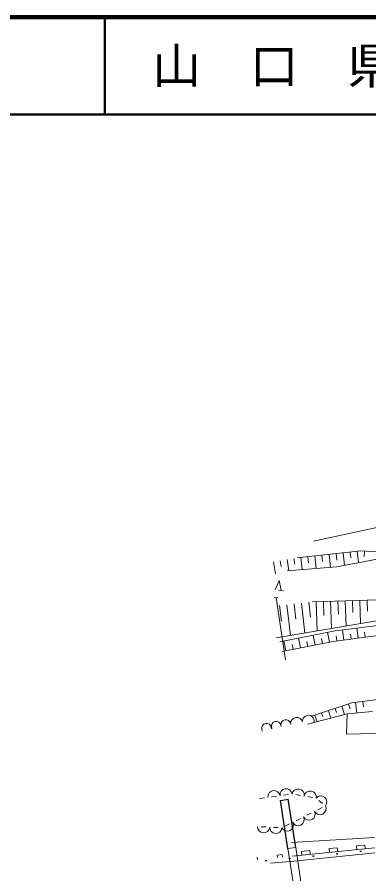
# Model space of a CAD drawing. Units: millimetres, scale not verified. Extents: x 40000 to 680000, y 20000 to 380000.
# Drawn here: x 324012 to 360096, y 292004 to 380000 of the extents above; entities that cross this region are included whole.
import ezdxf
from ezdxf.enums import TextEntityAlignment as Align

# ---------------------------------------------------------------- set-up
doc = ezdxf.new("R2010")
doc.units = ezdxf.units.MM
doc.header["$LTSCALE"] = 1000
for name, color, linetype, lineweight in [('M-BGD', 7, 'Continuous', 13), ('M-TTL', 2, 'Continuous', 140), ('M-TTL-LINE', 7, 'Continuous', 50)]:
    doc.layers.add(name, color=color, linetype=linetype, lineweight=lineweight)
doc.layers.add('M-TTL-TXT', color=7, linetype='Continuous')
doc.styles.add('ＭＳ ゴシック', font='')
doc.styles.get('ＭＳ ゴシック').set_extended_font_data('MS Gothic')

msp = doc.modelspace()

# ---------------------------------------------------------------- linework, layer by layer
at = {"layer": 'M-BGD'}
for p, q in [((361390, 327668), (354401, 326189)), ((352741, 324450), (359277, 325185)), ((355283, 324736), (355356, 324083)), ((356009, 324817), (356159, 323487)), ((356735, 324899), (356811, 324227)), ((357462, 324981), (357606, 323693)), ((358188, 325062), (358257, 324447)), ((358914, 325144), (359046, 323970)), ((359277, 325185), (361449, 325037)), ((364713, 325100), (359537, 324065)), ((359639, 325160), (359602, 324615)), ((350312, 324045), (350513, 322834)), ((351006, 324161), (351101, 323587)), ((351700, 324276), (351886, 323159)), ((352394, 324392), (352492, 323802)), ((353104, 324491), (353242, 323263)), ((353831, 324572), (353901, 323946)), ((354557, 324654), (354701, 323375)), ((359537, 324065), (356784, 323535)), ((356784, 323535), (351699, 323144)), ((350494, 321162), (350882, 322131)), ((350882, 322131), (351091, 321109)), ((350391, 320342), (350749, 320396)), ((351547, 313993), (350575, 320370)), ((350832, 321132), (351350, 321086)), ((350937, 319559), (351117, 317958)), ((351687, 319643), (352042, 316485)), ((352436, 319728), (352611, 318171)), ((353186, 319812), (353530, 316742)), ((353935, 319896), (354105, 318384)), ((354310, 319938), (361036, 320151)), ((354683, 319950), (354778, 316958)), ((355431, 319974), (355476, 318530)), ((356178, 319997), (356266, 317215)), ((356925, 320021), (356968, 318682)), ((357673, 320045), (357754, 317473)), ((358420, 320068), (358459, 318835)), ((359167, 320092), (359242, 317730)), ((359915, 320116), (359950, 318984)), ((359464, 317768), (365682, 318773)), ((350592, 316234), (359464, 317768)), ((365466, 318073), (356629, 316980)), ((356629, 316980), (350969, 315851)), ((356075, 315800), (355869, 316828)), ((356449, 315874), (365206, 317026)), ((357543, 316018), (357404, 317076)), ((359003, 316210), (358865, 317257)), ((359732, 316306), (359664, 316827)), ((351586, 314905), (351381, 315934)), ((353082, 315203), (352877, 316232)), ((354578, 315502), (354373, 316530)), ((355326, 315651), (355224, 316165)), ((356813, 315922), (356744, 316454)), ((358273, 316114), (358204, 316640)), ((351212, 314830), (356449, 315874)), ((352334, 315054), (352232, 315568)), ((353830, 315352), (353728, 315867)), ((362131, 310076), (358350, 309558)), ((358350, 309558), (354221, 308187)), ((356630, 308987), (356763, 308586)), ((357318, 309215), (357599, 308370)), ((358006, 309444), (358165, 308964)), ((358728, 309610), (358875, 308537)), ((359484, 309714), (359560, 309162)), ((353785, 307363), (357862, 308439)), ((354565, 308301), (354789, 307628)), ((355253, 308530), (355372, 308172)), ((355941, 308758), (356194, 307999)), ((357862, 308439), (357794, 306364)), ((357862, 308439), (360471, 308689)), ((351080, 307249), (351103, 307129)), ((352061, 307441), (352078, 307358)), ((349102, 306885), (349140, 306667)), ((349103, 306885), (349141, 306667)), ((350088, 307056), (350116, 306896)), ((350098, 307058), (350129, 306899)), ((357794, 306364), (362264, 306474)), ((351354, 300083), (351849, 300153)), ((352590, 300144), (353083, 300062)), ((348878, 299732), (349373, 299802)), ((350116, 299907), (350611, 299977)), ((353822, 299936), (354315, 299850)), ((354971, 299544), (355353, 299221)), ((355305, 298811), (354858, 298587)), ((353070, 297689), (352624, 297465)), ((354187, 298250), (353741, 298026)), ((349548, 296819), (349049, 296850)), ((350797, 296754), (350297, 296778)), ((351953, 297128), (351506, 296904)), ((352166, 295231), (360687, 295722)), ((358834, 294881), (359680, 294967)), ((358834, 294881), (358872, 294508)), ((359680, 294967), (359718, 294594)), ((350683, 293927), (351195, 293979)), ((350683, 293927), (350708, 293678)), ((351195, 293979), (351220, 293731)), ((351797, 294597), (352588, 294718)), ((353305, 284724), (351797, 294597)), ((360705, 294694), (352244, 293835)), ((360761, 294160), (352395, 293322)), ((354096, 284844), (352588, 294718)), ((353193, 294309), (354039, 294394)), ((353193, 294309), (353231, 293935)), ((354039, 294394), (354077, 294021)), ((356013, 294595), (356859, 294681)), ((356013, 294595), (356051, 294222)), ((356859, 294681), (356897, 294308)), ((348635, 293718), (348661, 293469)), ((352395, 293322), (350017, 293091))]:
    msp.add_line(p, q, dxfattribs=at)
at = {"layer": 'M-BGD', "lineweight": 25}
for p, q in [((351043, 299540), (351834, 299661)), ((351797, 294597), (351043, 299540)), ((352588, 294718), (351834, 299661))]:
    msp.add_line(p, q, dxfattribs=at)
at = {"layer": 'M-BGD'}
for centre, radius, start, end in [((352693, 307442), 631, 15.64755, 180.10337), ((353890, 307701), 596, 344.0724, 188.58314), ((349595, 306970), 500, 9.8339, 189.8339), ((350589, 307153), 500, 11.03946, 191.03946), ((351571, 307345), 500, 11.03946, 191.03946), ((350364, 299942), 625, 8.07022, 188.07022), ((351601, 300118), 625, 8.07022, 188.07022), ((352836, 300103), 625, 350.5398, 170.5398), ((354069, 299893), 625, 350.12752, 170.12752), ((355162, 299383), 625, 319.83254, 139.83254), ((353964, 298138), 625, 206.6627, 26.6627), ((355081, 298699), 625, 206.6627, 26.6627), ((352847, 297577), 625, 206.6627, 26.6627), ((349299, 296834), 625, 176.44732, 356.44732), ((350547, 296766), 625, 177.25461, 357.25461), ((351730, 297016), 625, 206.6627, 26.6627), ((356839, 294034), 75, 5.64975, 185.64975), ((356839, 294034), 50, 5.64975, 185.64975), ((356839, 294034), 25, 5.64975, 185.64975), ((359272, 294275), 75, 5.64975, 185.64975), ((359272, 294275), 50, 5.64975, 185.64975), ((359272, 294275), 25, 5.64975, 185.64975), ((349539, 293312), 75, 5.64975, 185.64975), ((349539, 293312), 50, 5.64975, 185.64975), ((349539, 293312), 25, 5.64975, 185.64975), ((351972, 293553), 75, 5.64975, 185.64975), ((351972, 293553), 50, 5.64975, 185.64975), ((351972, 293553), 25, 5.64975, 185.64975), ((354405, 293793), 75, 5.64975, 185.64975), ((354405, 293793), 50, 5.64975, 185.64975), ((354405, 293793), 25, 5.64975, 185.64975)]:
    msp.add_arc(centre, radius, start, end, dxfattribs=at)
at = {"layer": 'M-TTL'}
msp.add_line((680000, 380000), (40000, 380000), dxfattribs=at)
at = {"layer": 'M-TTL-LINE'}
for p, q in [((333000, 380000), (333000, 370000)), ((40000, 370000), (680000, 370000))]:
    msp.add_line(p, q, dxfattribs=at)

# ---------------------------------------------------------------- texts
at = {"layer": 'M-TTL-TXT', "style": 'ＭＳ ゴシック'}
msp.add_text('山\u3000口\u3000県', height=3666, dxfattribs=at).set_placement((350375, 375000), align=Align.MIDDLE_CENTER)

doc.saveas('drawing.dxf')
